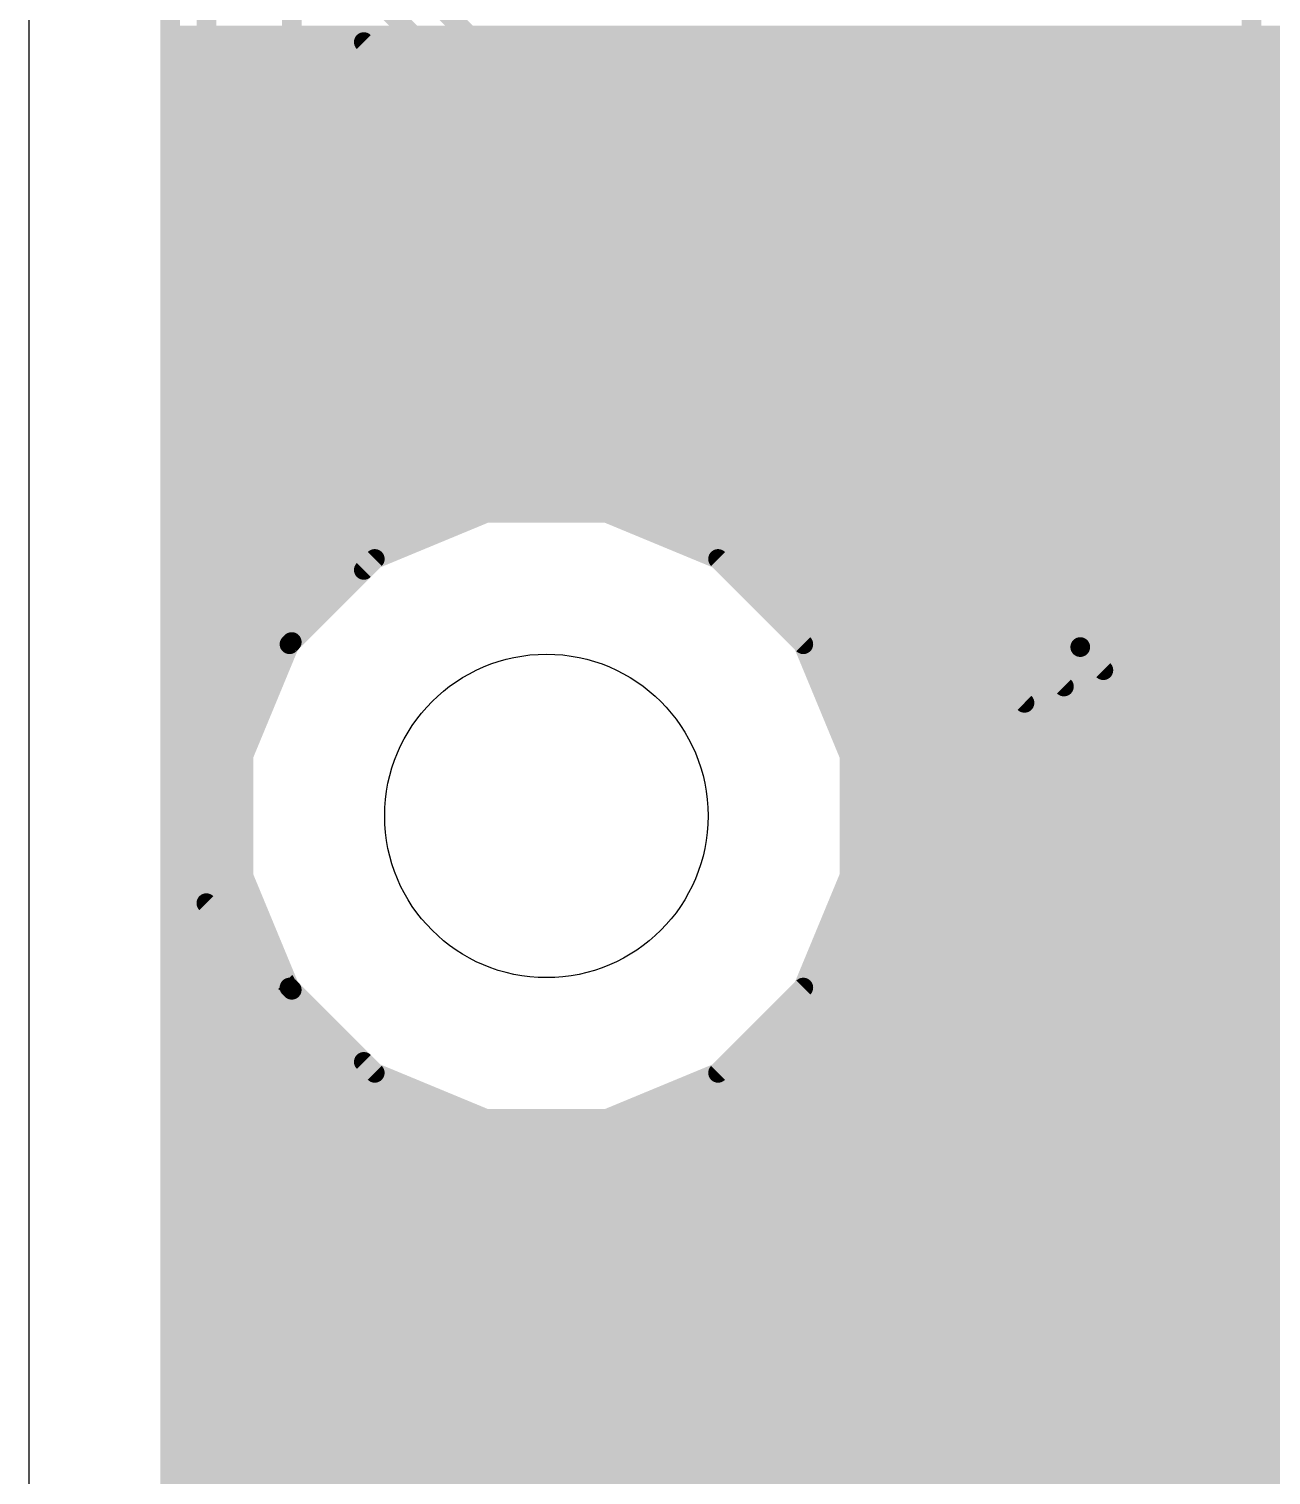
# Model space of a CAD drawing. Extents: x 0 to 29, y 0 to 29.2.
# Drawn here: x 0 to 9.6, y 9.91 to 21.08 of the extents above; entities that cross this region are included whole.
import ezdxf

# ---------------------------------------------------------------- set-up
doc = ezdxf.new("R2010")
doc.units = 0
for name, color, linetype in [('1', 12, 'CONTINUOUS'), ('16', 132, 'CONTINUOUS'), ('20', 31, 'CONTINUOUS')]:
    doc.layers.add(name, color=color, linetype=linetype)

msp = doc.modelspace()

# ---------------------------------------------------------------- linework, layer by layer
at = {"layer": '1', "const_width": 0.1524}
for points in [[(1.0922, 6.8192), (1.0922, 27.9078)], [(1.3716, 25.7556), (1.3716, 14.3256)], [(9.4488, 23.3172), (9.4488, 4.7505)], [(2.0314, 22.7914), (2.0314, 16.3438)], [(8.1263, 16.3048), (2.6748, 21.7563)], [(2.37, 21.63), (8, 16)], [(1.0922, 21.0312), (2.0314, 21.0312)], [(2.5886, 16.901), (2.5886, 20.9804)], [(2.5886, 20.9804), (7.6952, 15.8737)], [(3.3998, 21.0312), (9.4488, 21.0312)], [(1.0922, 20.8788), (2.0314, 20.8788)], [(2.5886, 20.8788), (2.6901, 20.8788)], [(3.5522, 20.8788), (9.4488, 20.8788)], [(1.0922, 20.7264), (2.0314, 20.7264)], [(2.5886, 20.7264), (2.8425, 20.7264)], [(3.7046, 20.7264), (9.4488, 20.7264)], [(1.0922, 20.574), (2.0314, 20.574)], [(2.5886, 20.574), (2.9949, 20.574)], [(3.857, 20.574), (9.4488, 20.574)], [(1.0922, 20.4216), (2.0314, 20.4216)], [(2.5886, 20.4216), (3.1473, 20.4216)], [(4.0094, 20.4216), (9.4488, 20.4216)], [(1.0922, 20.2692), (2.0314, 20.2692)], [(2.5886, 20.2692), (3.2997, 20.2692)], [(4.1618, 20.2692), (9.4488, 20.2692)], [(1.0922, 20.1168), (2.0314, 20.1168)], [(2.5886, 20.1168), (3.4521, 20.1168)], [(4.3142, 20.1168), (9.4488, 20.1168)], [(1.0922, 19.9644), (2.0314, 19.9644)], [(2.5886, 19.9644), (3.6045, 19.9644)], [(4.4666, 19.9644), (9.4488, 19.9644)], [(1.0922, 19.812), (2.0314, 19.812)], [(2.5886, 19.812), (3.7569, 19.812)], [(4.619, 19.812), (9.4488, 19.812)], [(1.0922, 19.6596), (2.0314, 19.6596)], [(2.5886, 19.6596), (3.9093, 19.6596)], [(4.7714, 19.6596), (9.4488, 19.6596)], [(1.0922, 19.5072), (2.0314, 19.5072)], [(2.5886, 19.5072), (4.0617, 19.5072)], [(4.9238, 19.5072), (9.4488, 19.5072)], [(1.0922, 19.3548), (2.0314, 19.3548)], [(2.5886, 19.3548), (4.2141, 19.3548)], [(5.0762, 19.3548), (9.4488, 19.3548)], [(1.0922, 19.2024), (2.0314, 19.2024)], [(2.5886, 19.2024), (4.3665, 19.2024)], [(5.2286, 19.2024), (9.4488, 19.2024)], [(1.0922, 19.05), (2.0314, 19.05)], [(2.5886, 19.05), (4.5189, 19.05)], [(5.381, 19.05), (9.4488, 19.05)], [(1.0922, 18.8976), (2.0314, 18.8976)], [(2.5886, 18.8976), (4.6713, 18.8976)], [(5.5334, 18.8976), (9.4488, 18.8976)], [(1.0922, 18.7452), (2.0314, 18.7452)], [(2.5886, 18.7452), (4.8237, 18.7452)], [(5.6858, 18.7452), (9.4488, 18.7452)], [(1.0922, 18.5928), (2.0314, 18.5928)], [(2.5886, 18.5928), (4.9761, 18.5928)], [(5.8382, 18.5928), (9.4488, 18.5928)], [(1.0922, 18.4404), (2.0314, 18.4404)], [(2.5886, 18.4404), (5.1285, 18.4404)], [(5.9906, 18.4404), (9.4488, 18.4404)], [(1.0922, 18.288), (2.0314, 18.288)], [(2.5886, 18.288), (5.2809, 18.288)], [(6.143, 18.288), (9.4488, 18.288)], [(1.0922, 18.1356), (2.0314, 18.1356)], [(2.5886, 18.1356), (5.4333, 18.1356)], [(6.2954, 18.1356), (9.4488, 18.1356)], [(1.0922, 17.9832), (2.0314, 17.9832)], [(2.5886, 17.9832), (5.5857, 17.9832)], [(6.4478, 17.9832), (9.4488, 17.9832)], [(1.0922, 17.8308), (2.0314, 17.8308)], [(2.5886, 17.8308), (5.7381, 17.8308)], [(6.6002, 17.8308), (9.4488, 17.8308)], [(1.0922, 17.6784), (2.0314, 17.6784)], [(2.5886, 17.6784), (5.8905, 17.6784)], [(6.7526, 17.6784), (9.4488, 17.6784)], [(1.0922, 17.526), (2.0314, 17.526)], [(2.5886, 17.526), (6.0429, 17.526)], [(6.905, 17.526), (9.4488, 17.526)], [(1.0922, 17.3736), (2.0314, 17.3736)], [(2.5886, 17.3736), (6.1953, 17.3736)], [(7.0574, 17.3736), (9.4488, 17.3736)], [(3.5341, 17.3422), (2.6733, 16.9856)], [(4.4659, 17.3422), (3.5341, 17.3422)], [(5.3267, 16.9856), (4.4659, 17.3422)], [(1.0922, 17.2212), (2.0314, 17.2212)], [(2.5886, 17.2212), (3.242, 17.2212)], [(4.758, 17.2212), (6.3477, 17.2212)], [(7.2098, 17.2212), (9.4488, 17.2212)], [(1.0922, 17.0688), (2.0314, 17.0688)], [(2.5886, 17.0688), (2.8741, 17.0688)], [(5.1259, 17.0688), (6.5001, 17.0688)], [(7.3622, 17.0688), (9.4488, 17.0688)], [(1.0922, 16.9164), (2.0314, 16.9164)], [(2.6733, 16.9856), (2.5886, 16.901)], [(2.5886, 16.9164), (2.604, 16.9164)], [(5.9856, 16.3267), (5.3267, 16.9856)], [(5.396, 16.9164), (6.6525, 16.9164)], [(7.5146, 16.9164), (9.4488, 16.9164)], [(1.0922, 16.764), (2.0314, 16.764)], [(5.5484, 16.764), (6.8049, 16.764)], [(7.667, 16.764), (9.4488, 16.764)], [(1.0922, 16.6116), (2.0314, 16.6116)], [(5.7008, 16.6116), (6.9573, 16.6116)], [(7.8194, 16.6116), (9.4488, 16.6116)], [(1.0922, 16.4592), (2.0314, 16.4592)], [(5.8532, 16.4592), (7.1097, 16.4592)], [(7.9718, 16.4592), (9.4488, 16.4592)], [(1.0922, 16.3068), (2.0061, 16.3068)], [(2.0144, 16.3267), (1.6578, 15.4659)], [(2.0314, 16.3438), (2.0144, 16.3267)], [(6.3422, 15.4659), (5.9856, 16.3267)], [(5.9939, 16.3068), (7.2621, 16.3068)], [(8.1242, 16.3068), (9.4488, 16.3068)], [(8.3048, 16.1263), (8.1263, 16.3048)], [(1.0922, 16.1544), (1.943, 16.1544)], [(6.057, 16.1544), (7.4145, 16.1544)], [(8.2766, 16.1544), (9.4488, 16.1544)], [(8.3048, 7.0337), (8.3048, 16.1263)], [(1.0922, 16.002), (1.8799, 16.002)], [(6.1201, 16.002), (7.5669, 16.002)], [(8, 16), (8, 7.16)], [(8.3048, 16.002), (9.4488, 16.002)], [(1.0922, 15.8496), (1.8167, 15.8496)], [(6.1833, 15.8496), (7.6952, 15.8496)], [(7.6952, 15.8737), (7.6952, 7.2863)], [(8.3048, 15.8496), (9.4488, 15.8496)], [(1.0922, 15.6972), (1.7536, 15.6972)], [(6.2464, 15.6972), (7.6952, 15.6972)], [(8.3048, 15.6972), (9.4488, 15.6972)], [(1.0922, 15.5448), (1.6905, 15.5448)], [(1.6578, 15.4659), (1.6578, 14.5341)], [(6.3095, 15.5448), (7.6952, 15.5448)], [(6.3422, 14.5341), (6.3422, 15.4659)], [(8.3048, 15.5448), (9.4488, 15.5448)], [(1.0922, 15.3924), (1.6578, 15.3924)], [(6.3422, 15.3924), (7.6952, 15.3924)], [(8.3048, 15.3924), (9.4488, 15.3924)], [(1.0922, 15.24), (1.6578, 15.24)], [(6.3422, 15.24), (7.6952, 15.24)], [(8.3048, 15.24), (9.4488, 15.24)], [(1.0922, 15.0876), (1.6578, 15.0876)], [(6.3422, 15.0876), (7.6952, 15.0876)], [(8.3048, 15.0876), (9.4488, 15.0876)], [(1.0922, 14.9352), (1.6578, 14.9352)], [(6.3422, 14.9352), (7.6952, 14.9352)], [(8.3048, 14.9352), (9.4488, 14.9352)], [(1.0922, 14.7828), (1.6578, 14.7828)], [(6.3422, 14.7828), (7.6952, 14.7828)], [(8.3048, 14.7828), (9.4488, 14.7828)], [(1.0922, 14.6304), (1.6578, 14.6304)], [(6.3422, 14.6304), (7.6952, 14.6304)], [(8.3048, 14.6304), (9.4488, 14.6304)], [(1.0922, 14.478), (1.681, 14.478)], [(1.6578, 14.5341), (2.0144, 13.6733)], [(5.9856, 13.6733), (6.3422, 14.5341)], [(6.319, 14.478), (7.6952, 14.478)], [(8.3048, 14.478), (9.4488, 14.478)], [(1.0922, 14.3256), (1.7442, 14.3256)], [(1.3716, 14.3256), (1.9812, 13.716)], [(6.2558, 14.3256), (7.6952, 14.3256)], [(8.3048, 14.3256), (9.4488, 14.3256)], [(1.0922, 14.1732), (1.8073, 14.1732)], [(6.1927, 14.1732), (7.6952, 14.1732)], [(8.3048, 14.1732), (9.4488, 14.1732)], [(1.0922, 14.0208), (1.8704, 14.0208)], [(6.1296, 14.0208), (7.6952, 14.0208)], [(8.3048, 14.0208), (9.4488, 14.0208)], [(1.0922, 13.8684), (1.9335, 13.8684)], [(6.0665, 13.8684), (7.6952, 13.8684)], [(8.3048, 13.8684), (9.4488, 13.8684)], [(1.0922, 13.716), (1.9967, 13.716)], [(1.9812, 13.716), (1.9812, 6.2484)], [(2.0144, 13.6733), (2.0314, 13.6562)], [(5.3267, 13.0144), (5.9856, 13.6733)], [(6.0033, 13.716), (7.6952, 13.716)], [(8.3048, 13.716), (9.4488, 13.716)], [(1.0922, 13.5636), (2.0314, 13.5636)], [(2.0314, 13.6562), (2.0314, 6.1962)], [(5.876, 13.5636), (7.6952, 13.5636)], [(8.3048, 13.5636), (9.4488, 13.5636)], [(1.0922, 13.4112), (2.0314, 13.4112)], [(5.7236, 13.4112), (7.6952, 13.4112)], [(8.3048, 13.4112), (9.4488, 13.4112)], [(1.0922, 13.2588), (2.0314, 13.2588)], [(5.5712, 13.2588), (7.6952, 13.2588)], [(8.3048, 13.2588), (9.4488, 13.2588)], [(1.0922, 13.1064), (2.0314, 13.1064)], [(2.5886, 6.9002), (2.5886, 13.099)], [(2.5886, 13.099), (2.6733, 13.0144)], [(2.6733, 13.0144), (3.5341, 12.6578)], [(4.4659, 12.6578), (5.3267, 13.0144)], [(5.4188, 13.1064), (7.6952, 13.1064)], [(8.3048, 13.1064), (9.4488, 13.1064)], [(1.0922, 12.954), (2.0314, 12.954)], [(2.5886, 12.954), (2.819, 12.954)], [(5.181, 12.954), (7.6952, 12.954)], [(8.3048, 12.954), (9.4488, 12.954)], [(1.0922, 12.8016), (2.0314, 12.8016)], [(2.5886, 12.8016), (3.1869, 12.8016)], [(4.8131, 12.8016), (7.6952, 12.8016)], [(8.3048, 12.8016), (9.4488, 12.8016)], [(1.0922, 12.6492), (2.0314, 12.6492)], [(2.5886, 12.6492), (7.6952, 12.6492)], [(3.5341, 12.6578), (4.4659, 12.6578)], [(8.3048, 12.6492), (9.4488, 12.6492)], [(1.0922, 12.4968), (2.0314, 12.4968)], [(2.5886, 12.4968), (7.6952, 12.4968)], [(8.3048, 12.4968), (9.4488, 12.4968)], [(1.0922, 12.3444), (2.0314, 12.3444)], [(2.5886, 12.3444), (7.6952, 12.3444)], [(8.3048, 12.3444), (9.4488, 12.3444)], [(1.0922, 12.192), (2.0314, 12.192)], [(2.5886, 12.192), (7.6952, 12.192)], [(8.3048, 12.192), (9.4488, 12.192)], [(1.0922, 12.0396), (2.0314, 12.0396)], [(2.5886, 12.0396), (7.6952, 12.0396)], [(8.3048, 12.0396), (9.4488, 12.0396)], [(1.0922, 11.8872), (2.0314, 11.8872)], [(2.5886, 11.8872), (7.6952, 11.8872)], [(8.3048, 11.8872), (9.4488, 11.8872)], [(1.0922, 11.7348), (2.0314, 11.7348)], [(2.5886, 11.7348), (7.6952, 11.7348)], [(8.3048, 11.7348), (9.4488, 11.7348)], [(1.0922, 11.5824), (2.0314, 11.5824)], [(2.5886, 11.5824), (7.6952, 11.5824)], [(8.3048, 11.5824), (9.4488, 11.5824)], [(1.0922, 11.43), (2.0314, 11.43)], [(2.5886, 11.43), (7.6952, 11.43)], [(8.3048, 11.43), (9.4488, 11.43)], [(1.0922, 11.2776), (2.0314, 11.2776)], [(2.5886, 11.2776), (7.6952, 11.2776)], [(8.3048, 11.2776), (9.4488, 11.2776)], [(1.0922, 11.1252), (2.0314, 11.1252)], [(2.5886, 11.1252), (7.6952, 11.1252)], [(8.3048, 11.1252), (9.4488, 11.1252)], [(1.0922, 10.9728), (2.0314, 10.9728)], [(2.5886, 10.9728), (7.6952, 10.9728)], [(8.3048, 10.9728), (9.4488, 10.9728)], [(1.0922, 10.8204), (2.0314, 10.8204)], [(2.5886, 10.8204), (7.6952, 10.8204)], [(8.3048, 10.8204), (9.4488, 10.8204)], [(1.0922, 10.668), (2.0314, 10.668)], [(2.5886, 10.668), (7.6952, 10.668)], [(8.3048, 10.668), (9.4488, 10.668)], [(1.0922, 10.5156), (2.0314, 10.5156)], [(2.5886, 10.5156), (7.6952, 10.5156)], [(8.3048, 10.5156), (9.4488, 10.5156)], [(1.0922, 10.3632), (2.0314, 10.3632)], [(2.5886, 10.3632), (7.6952, 10.3632)], [(8.3048, 10.3632), (9.4488, 10.3632)], [(1.0922, 10.2108), (2.0314, 10.2108)], [(2.5886, 10.2108), (7.6952, 10.2108)], [(8.3048, 10.2108), (9.4488, 10.2108)], [(1.0922, 10.0584), (2.0314, 10.0584)], [(2.5886, 10.0584), (7.6952, 10.0584)], [(8.3048, 10.0584), (9.4488, 10.0584)], [(1.0922, 9.906), (2.0314, 9.906)], [(2.5886, 9.906), (7.6952, 9.906)], [(8.3048, 9.906), (9.4488, 9.906)]]:
    msp.add_lwpolyline(points, dxfattribs=at)
at = {"layer": '1', "const_width": 0.0762}
for points in [[(1.0922, 21.0693, 1), (1.0922, 20.9931)], [(2.0314, 20.9931, 1), (2.0314, 21.0693)], [(2.6267, 20.9804, 1), (2.5505, 20.9804)], [(2.6155, 21.0073, 1), (2.5617, 20.9534)], [(3.3998, 21.0693, 1), (3.3998, 20.9931)], [(9.4488, 20.9931, 1), (9.4488, 21.0693)], [(1.0922, 20.9169, 1), (1.0922, 20.8407)], [(2.0314, 20.8407, 1), (2.0314, 20.9169)], [(2.5886, 20.9169, 1), (2.5886, 20.8407)], [(2.6901, 20.8407, 1), (2.6901, 20.9169)], [(3.5522, 20.9169, 1), (3.5522, 20.8407)], [(9.4488, 20.8407, 1), (9.4488, 20.9169)], [(1.0922, 20.7645, 1), (1.0922, 20.6883)], [(2.0314, 20.6883, 1), (2.0314, 20.7645)], [(2.5886, 20.7645, 1), (2.5886, 20.6883)], [(2.8425, 20.6883, 1), (2.8425, 20.7645)], [(3.7046, 20.7645, 1), (3.7046, 20.6883)], [(9.4488, 20.6883, 1), (9.4488, 20.7645)], [(1.0922, 20.6121, 1), (1.0922, 20.5359)], [(2.0314, 20.5359, 1), (2.0314, 20.6121)], [(2.5886, 20.6121, 1), (2.5886, 20.5359)], [(2.9949, 20.5359, 1), (2.9949, 20.6121)], [(3.857, 20.6121, 1), (3.857, 20.5359)], [(9.4488, 20.5359, 1), (9.4488, 20.6121)], [(1.0922, 20.4597, 1), (1.0922, 20.3835)], [(2.0314, 20.3835, 1), (2.0314, 20.4597)], [(2.5886, 20.4597, 1), (2.5886, 20.3835)], [(3.1473, 20.3835, 1), (3.1473, 20.4597)], [(4.0094, 20.4597, 1), (4.0094, 20.3835)], [(9.4488, 20.3835, 1), (9.4488, 20.4597)], [(1.0922, 20.3073, 1), (1.0922, 20.2311)], [(2.0314, 20.2311, 1), (2.0314, 20.3073)], [(2.5886, 20.3073, 1), (2.5886, 20.2311)], [(3.2997, 20.2311, 1), (3.2997, 20.3073)], [(4.1618, 20.3073, 1), (4.1618, 20.2311)], [(9.4488, 20.2311, 1), (9.4488, 20.3073)], [(1.0922, 20.1549, 1), (1.0922, 20.0787)], [(2.0314, 20.0787, 1), (2.0314, 20.1549)], [(2.5886, 20.1549, 1), (2.5886, 20.0787)], [(3.4521, 20.0787, 1), (3.4521, 20.1549)], [(4.3142, 20.1549, 1), (4.3142, 20.0787)], [(9.4488, 20.0787, 1), (9.4488, 20.1549)], [(1.0922, 20.0025, 1), (1.0922, 19.9263)], [(2.0314, 19.9263, 1), (2.0314, 20.0025)], [(2.5886, 20.0025, 1), (2.5886, 19.9263)], [(3.6045, 19.9263, 1), (3.6045, 20.0025)], [(4.4666, 20.0025, 1), (4.4666, 19.9263)], [(9.4488, 19.9263, 1), (9.4488, 20.0025)], [(1.0922, 19.8501, 1), (1.0922, 19.7739)], [(2.0314, 19.7739, 1), (2.0314, 19.8501)], [(2.5886, 19.8501, 1), (2.5886, 19.7739)], [(3.7569, 19.7739, 1), (3.7569, 19.8501)], [(4.619, 19.8501, 1), (4.619, 19.7739)], [(9.4488, 19.7739, 1), (9.4488, 19.8501)], [(1.0922, 19.6977, 1), (1.0922, 19.6215)], [(2.0314, 19.6215, 1), (2.0314, 19.6977)], [(2.5886, 19.6977, 1), (2.5886, 19.6215)], [(3.9093, 19.6215, 1), (3.9093, 19.6977)], [(4.7714, 19.6977, 1), (4.7714, 19.6215)], [(9.4488, 19.6215, 1), (9.4488, 19.6977)], [(1.0922, 19.5453, 1), (1.0922, 19.4691)], [(2.0314, 19.4691, 1), (2.0314, 19.5453)], [(2.5886, 19.5453, 1), (2.5886, 19.4691)], [(4.0617, 19.4691, 1), (4.0617, 19.5453)], [(4.9238, 19.5453, 1), (4.9238, 19.4691)], [(9.4488, 19.4691, 1), (9.4488, 19.5453)], [(1.0922, 19.3929, 1), (1.0922, 19.3167)], [(2.0314, 19.3167, 1), (2.0314, 19.3929)], [(2.5886, 19.3929, 1), (2.5886, 19.3167)], [(4.2141, 19.3167, 1), (4.2141, 19.3929)], [(5.0762, 19.3929, 1), (5.0762, 19.3167)], [(9.4488, 19.3167, 1), (9.4488, 19.3929)], [(1.0922, 19.2405, 1), (1.0922, 19.1643)], [(2.0314, 19.1643, 1), (2.0314, 19.2405)], [(2.5886, 19.2405, 1), (2.5886, 19.1643)], [(4.3665, 19.1643, 1), (4.3665, 19.2405)], [(5.2286, 19.2405, 1), (5.2286, 19.1643)], [(9.4488, 19.1643, 1), (9.4488, 19.2405)], [(1.0922, 19.0881, 1), (1.0922, 19.0119)], [(2.0314, 19.0119, 1), (2.0314, 19.0881)], [(2.5886, 19.0881, 1), (2.5886, 19.0119)], [(4.5189, 19.0119, 1), (4.5189, 19.0881)], [(5.381, 19.0881, 1), (5.381, 19.0119)], [(9.4488, 19.0119, 1), (9.4488, 19.0881)], [(1.0922, 18.9357, 1), (1.0922, 18.8595)], [(2.0314, 18.8595, 1), (2.0314, 18.9357)], [(2.5886, 18.9357, 1), (2.5886, 18.8595)], [(4.6713, 18.8595, 1), (4.6713, 18.9357)], [(5.5334, 18.9357, 1), (5.5334, 18.8595)], [(9.4488, 18.8595, 1), (9.4488, 18.9357)], [(1.0922, 18.7833, 1), (1.0922, 18.7071)], [(2.0314, 18.7071, 1), (2.0314, 18.7833)], [(2.5886, 18.7833, 1), (2.5886, 18.7071)], [(4.8237, 18.7071, 1), (4.8237, 18.7833)], [(5.6858, 18.7833, 1), (5.6858, 18.7071)], [(9.4488, 18.7071, 1), (9.4488, 18.7833)], [(1.0922, 18.6309, 1), (1.0922, 18.5547)], [(2.0314, 18.5547, 1), (2.0314, 18.6309)], [(2.5886, 18.6309, 1), (2.5886, 18.5547)], [(4.9761, 18.5547, 1), (4.9761, 18.6309)], [(5.8382, 18.6309, 1), (5.8382, 18.5547)], [(9.4488, 18.5547, 1), (9.4488, 18.6309)], [(1.0922, 18.4785, 1), (1.0922, 18.4023)], [(2.0314, 18.4023, 1), (2.0314, 18.4785)], [(2.5886, 18.4785, 1), (2.5886, 18.4023)], [(5.1285, 18.4023, 1), (5.1285, 18.4785)], [(5.9906, 18.4785, 1), (5.9906, 18.4023)], [(9.4488, 18.4023, 1), (9.4488, 18.4785)], [(1.0922, 18.3261, 1), (1.0922, 18.2499)], [(2.0314, 18.2499, 1), (2.0314, 18.3261)], [(2.5886, 18.3261, 1), (2.5886, 18.2499)], [(5.2809, 18.2499, 1), (5.2809, 18.3261)], [(6.143, 18.3261, 1), (6.143, 18.2499)], [(9.4488, 18.2499, 1), (9.4488, 18.3261)], [(1.0922, 18.1737, 1), (1.0922, 18.0975)], [(2.0314, 18.0975, 1), (2.0314, 18.1737)], [(2.5886, 18.1737, 1), (2.5886, 18.0975)], [(5.4333, 18.0975, 1), (5.4333, 18.1737)], [(6.2954, 18.1737, 1), (6.2954, 18.0975)], [(9.4488, 18.0975, 1), (9.4488, 18.1737)], [(1.0922, 18.0213, 1), (1.0922, 17.9451)], [(2.0314, 17.9451, 1), (2.0314, 18.0213)], [(2.5886, 18.0213, 1), (2.5886, 17.9451)], [(5.5857, 17.9451, 1), (5.5857, 18.0213)], [(6.4478, 18.0213, 1), (6.4478, 17.9451)], [(9.4488, 17.9451, 1), (9.4488, 18.0213)], [(1.0922, 17.8689, 1), (1.0922, 17.7927)], [(2.0314, 17.7927, 1), (2.0314, 17.8689)], [(2.5886, 17.8689, 1), (2.5886, 17.7927)], [(5.7381, 17.7927, 1), (5.7381, 17.8689)], [(6.6002, 17.8689, 1), (6.6002, 17.7927)], [(9.4488, 17.7927, 1), (9.4488, 17.8689)], [(1.0922, 17.7165, 1), (1.0922, 17.6403)], [(2.0314, 17.6403, 1), (2.0314, 17.7165)], [(2.5886, 17.7165, 1), (2.5886, 17.6403)], [(5.8905, 17.6403, 1), (5.8905, 17.7165)], [(6.7526, 17.7165, 1), (6.7526, 17.6403)], [(9.4488, 17.6403, 1), (9.4488, 17.7165)], [(1.0922, 17.5641, 1), (1.0922, 17.4879)], [(2.0314, 17.4879, 1), (2.0314, 17.5641)], [(2.5886, 17.5641, 1), (2.5886, 17.4879)], [(6.0429, 17.4879, 1), (6.0429, 17.5641)], [(6.905, 17.5641, 1), (6.905, 17.4879)], [(9.4488, 17.4879, 1), (9.4488, 17.5641)], [(1.0922, 17.4117, 1), (1.0922, 17.3355)], [(2.0314, 17.3355, 1), (2.0314, 17.4117)], [(2.5886, 17.4117, 1), (2.5886, 17.3355)], [(6.1953, 17.3355, 1), (6.1953, 17.4117)], [(7.0574, 17.4117, 1), (7.0574, 17.3355)], [(9.4488, 17.3355, 1), (9.4488, 17.4117)], [(3.5341, 17.3803, 1), (3.5341, 17.3041)], [(3.5487, 17.307, 1), (3.5195, 17.3774)], [(4.4805, 17.3774, 1), (4.4513, 17.307)], [(4.4659, 17.3041, 1), (4.4659, 17.3803)], [(1.0922, 17.2593, 1), (1.0922, 17.1831)], [(2.0314, 17.1831, 1), (2.0314, 17.2593)], [(2.5886, 17.2593, 1), (2.5886, 17.1831)], [(3.242, 17.1831, 1), (3.242, 17.2593)], [(4.758, 17.2593, 1), (4.758, 17.1831)], [(6.3477, 17.1831, 1), (6.3477, 17.2593)], [(7.2098, 17.2593, 1), (7.2098, 17.1831)], [(9.4488, 17.1831, 1), (9.4488, 17.2593)], [(1.0922, 17.1069, 1), (1.0922, 17.0307)], [(2.0314, 17.0307, 1), (2.0314, 17.1069)], [(2.5886, 17.1069, 1), (2.5886, 17.0307)], [(2.8741, 17.0307, 1), (2.8741, 17.1069)], [(5.1259, 17.1069, 1), (5.1259, 17.0307)], [(6.5001, 17.0307, 1), (6.5001, 17.1069)], [(7.3622, 17.1069, 1), (7.3622, 17.0307)], [(9.4488, 17.0307, 1), (9.4488, 17.1069)], [(1.0922, 16.9545, 1), (1.0922, 16.8783)], [(2.0314, 16.8783, 1), (2.0314, 16.9545)], [(2.5886, 16.9545, 1), (2.5886, 16.8783)], [(2.604, 16.8783, 1), (2.604, 16.9545)], [(2.6587, 17.0208, 1), (2.6878, 16.9504)], [(2.7002, 16.9587, 1), (2.6463, 17.0126)], [(5.3537, 17.0126, 1), (5.2998, 16.9587)], [(5.3122, 16.9504, 1), (5.3413, 17.0208)], [(5.396, 16.9545, 1), (5.396, 16.8783)], [(6.6525, 16.8783, 1), (6.6525, 16.9545)], [(7.5146, 16.9545, 1), (7.5146, 16.8783)], [(9.4488, 16.8783, 1), (9.4488, 16.9545)], [(2.5617, 16.9279, 1), (2.6155, 16.874)], [(2.5505, 16.901, 1), (2.6267, 16.901)], [(1.0922, 16.8021, 1), (1.0922, 16.7259)], [(2.0314, 16.7259, 1), (2.0314, 16.8021)], [(5.5484, 16.8021, 1), (5.5484, 16.7259)], [(6.8049, 16.7259, 1), (6.8049, 16.8021)], [(7.667, 16.8021, 1), (7.667, 16.7259)], [(9.4488, 16.7259, 1), (9.4488, 16.8021)], [(1.0922, 16.6497, 1), (1.0922, 16.5735)], [(2.0314, 16.5735, 1), (2.0314, 16.6497)], [(5.7008, 16.6497, 1), (5.7008, 16.5735)], [(6.9573, 16.5735, 1), (6.9573, 16.6497)], [(7.8194, 16.6497, 1), (7.8194, 16.5735)], [(9.4488, 16.5735, 1), (9.4488, 16.6497)], [(1.0922, 16.4973, 1), (1.0922, 16.4211)], [(2.0314, 16.4211, 1), (2.0314, 16.4973)], [(5.8532, 16.4973, 1), (5.8532, 16.4211)], [(7.1097, 16.4211, 1), (7.1097, 16.4973)], [(7.9718, 16.4973, 1), (7.9718, 16.4211)], [(9.4488, 16.4211, 1), (9.4488, 16.4973)], [(1.0922, 16.3449, 1), (1.0922, 16.2687)], [(1.9874, 16.3537, 1), (2.0413, 16.2998)], [(2.0496, 16.3122, 1), (1.9792, 16.3413)], [(1.9933, 16.3438, 1), (2.0695, 16.3438)], [(2.0583, 16.3168, 1), (2.0045, 16.3707)], [(2.0061, 16.2687, 1), (2.0061, 16.3449)], [(6.0208, 16.3413, 1), (5.9504, 16.3122)], [(5.9939, 16.3449, 1), (5.9939, 16.2687)], [(5.9587, 16.2998, 1), (6.0126, 16.3537)], [(7.2621, 16.2687, 1), (7.2621, 16.3449)], [(8.1242, 16.3449, 1), (8.1242, 16.2687)], [(8.1532, 16.3317, 1), (8.0993, 16.2779)], [(8.0993, 16.2779, 1), (8.1532, 16.3317)], [(9.4488, 16.2687, 1), (9.4488, 16.3449)], [(1.0922, 16.1925, 1), (1.0922, 16.1163)], [(1.943, 16.1163, 1), (1.943, 16.1925)], [(6.057, 16.1925, 1), (6.057, 16.1163)], [(7.4145, 16.1163, 1), (7.4145, 16.1925)], [(8.2766, 16.1925, 1), (8.2766, 16.1163)], [(9.4488, 16.1163, 1), (9.4488, 16.1925)], [(8.3429, 16.1263, 1), (8.2667, 16.1263)], [(8.2779, 16.0993, 1), (8.3317, 16.1532)], [(1.0922, 16.0401, 1), (1.0922, 15.9639)], [(1.8799, 15.9639, 1), (1.8799, 16.0401)], [(6.1201, 16.0401, 1), (6.1201, 15.9639)], [(7.5669, 15.9639, 1), (7.5669, 16.0401)], [(8.0381, 16, 1), (7.9619, 16)], [(7.9731, 15.9731, 1), (8.0269, 16.0269)], [(8.3048, 16.0401, 1), (8.3048, 15.9639)], [(9.4488, 15.9639, 1), (9.4488, 16.0401)], [(1.0922, 15.8877, 1), (1.0922, 15.8115)], [(1.8167, 15.8115, 1), (1.8167, 15.8877)], [(6.1833, 15.8877, 1), (6.1833, 15.8115)], [(7.7333, 15.8737, 1), (7.6571, 15.8737)], [(7.6683, 15.8468, 1), (7.7221, 15.9007)], [(7.6952, 15.8115, 1), (7.6952, 15.8877)], [(8.3048, 15.8877, 1), (8.3048, 15.8115)], [(9.4488, 15.8115, 1), (9.4488, 15.8877)], [(1.0922, 15.7353, 1), (1.0922, 15.6591)], [(1.7536, 15.6591, 1), (1.7536, 15.7353)], [(6.2464, 15.7353, 1), (6.2464, 15.6591)], [(7.6952, 15.6591, 1), (7.6952, 15.7353)], [(8.3048, 15.7353, 1), (8.3048, 15.6591)], [(9.4488, 15.6591, 1), (9.4488, 15.7353)], [(1.0922, 15.5829, 1), (1.0922, 15.5067)], [(1.6959, 15.4659, 1), (1.6197, 15.4659)], [(1.6905, 15.5067, 1), (1.6905, 15.5829)], [(6.3095, 15.5829, 1), (6.3095, 15.5067)], [(6.3803, 15.4659, 1), (6.3041, 15.4659)], [(7.6952, 15.5067, 1), (7.6952, 15.5829)], [(8.3048, 15.5829, 1), (8.3048, 15.5067)], [(9.4488, 15.5067, 1), (9.4488, 15.5829)], [(1.0922, 15.4305, 1), (1.0922, 15.3543)], [(1.6226, 15.4805, 1), (1.693, 15.4513)], [(1.6578, 15.3543, 1), (1.6578, 15.4305)], [(6.3422, 15.4305, 1), (6.3422, 15.3543)], [(6.307, 15.4513, 1), (6.3774, 15.4805)], [(7.6952, 15.3543, 1), (7.6952, 15.4305)], [(8.3048, 15.4305, 1), (8.3048, 15.3543)], [(9.4488, 15.3543, 1), (9.4488, 15.4305)], [(1.0922, 15.2781, 1), (1.0922, 15.2019)], [(1.6578, 15.2019, 1), (1.6578, 15.2781)], [(6.3422, 15.2781, 1), (6.3422, 15.2019)], [(7.6952, 15.2019, 1), (7.6952, 15.2781)], [(8.3048, 15.2781, 1), (8.3048, 15.2019)], [(9.4488, 15.2019, 1), (9.4488, 15.2781)], [(1.0922, 15.1257, 1), (1.0922, 15.0495)], [(1.6578, 15.0495, 1), (1.6578, 15.1257)], [(6.3422, 15.1257, 1), (6.3422, 15.0495)], [(7.6952, 15.0495, 1), (7.6952, 15.1257)], [(8.3048, 15.1257, 1), (8.3048, 15.0495)], [(9.4488, 15.0495, 1), (9.4488, 15.1257)], [(1.0922, 14.9733, 1), (1.0922, 14.8971)], [(1.6578, 14.8971, 1), (1.6578, 14.9733)], [(6.3422, 14.9733, 1), (6.3422, 14.8971)], [(7.6952, 14.8971, 1), (7.6952, 14.9733)], [(8.3048, 14.9733, 1), (8.3048, 14.8971)], [(9.4488, 14.8971, 1), (9.4488, 14.9733)], [(1.0922, 14.8209, 1), (1.0922, 14.7447)], [(1.6578, 14.7447, 1), (1.6578, 14.8209)], [(6.3422, 14.8209, 1), (6.3422, 14.7447)], [(7.6952, 14.7447, 1), (7.6952, 14.8209)], [(8.3048, 14.8209, 1), (8.3048, 14.7447)], [(9.4488, 14.7447, 1), (9.4488, 14.8209)], [(1.0922, 14.6685, 1), (1.0922, 14.5923)], [(1.6578, 14.5923, 1), (1.6578, 14.6685)], [(6.3422, 14.6685, 1), (6.3422, 14.5923)], [(7.6952, 14.5923, 1), (7.6952, 14.6685)], [(8.3048, 14.6685, 1), (8.3048, 14.5923)], [(9.4488, 14.5923, 1), (9.4488, 14.6685)], [(1.0922, 14.5161, 1), (1.0922, 14.4399)], [(1.693, 14.5487, 1), (1.6226, 14.5195)], [(1.6197, 14.5341, 1), (1.6959, 14.5341)], [(1.681, 14.4399, 1), (1.681, 14.5161)], [(6.319, 14.5161, 1), (6.319, 14.4399)], [(6.3041, 14.5341, 1), (6.3803, 14.5341)], [(6.3774, 14.5195, 1), (6.307, 14.5487)], [(7.6952, 14.4399, 1), (7.6952, 14.5161)], [(8.3048, 14.5161, 1), (8.3048, 14.4399)], [(9.4488, 14.4399, 1), (9.4488, 14.5161)], [(1.0922, 14.3637, 1), (1.0922, 14.2875)], [(1.3335, 14.3256, 1), (1.4097, 14.3256)], [(1.3985, 14.3525, 1), (1.3447, 14.2987)], [(1.7442, 14.2875, 1), (1.7442, 14.3637)], [(6.2558, 14.3637, 1), (6.2558, 14.2875)], [(7.6952, 14.2875, 1), (7.6952, 14.3637)], [(8.3048, 14.3637, 1), (8.3048, 14.2875)], [(9.4488, 14.2875, 1), (9.4488, 14.3637)], [(1.0922, 14.2113, 1), (1.0922, 14.1351)], [(1.8073, 14.1351, 1), (1.8073, 14.2113)], [(6.1927, 14.2113, 1), (6.1927, 14.1351)], [(7.6952, 14.1351, 1), (7.6952, 14.2113)], [(8.3048, 14.2113, 1), (8.3048, 14.1351)], [(9.4488, 14.1351, 1), (9.4488, 14.2113)], [(1.0922, 14.0589, 1), (1.0922, 13.9827)], [(1.8704, 13.9827, 1), (1.8704, 14.0589)], [(6.1296, 14.0589, 1), (6.1296, 13.9827)], [(7.6952, 13.9827, 1), (7.6952, 14.0589)], [(8.3048, 14.0589, 1), (8.3048, 13.9827)], [(9.4488, 13.9827, 1), (9.4488, 14.0589)], [(1.0922, 13.9065, 1), (1.0922, 13.8303)], [(1.9335, 13.8303, 1), (1.9335, 13.9065)], [(6.0665, 13.9065, 1), (6.0665, 13.8303)], [(7.6952, 13.8303, 1), (7.6952, 13.9065)], [(8.3048, 13.9065, 1), (8.3048, 13.8303)], [(9.4488, 13.8303, 1), (9.4488, 13.9065)], [(1.0922, 13.7541, 1), (1.0922, 13.6779)], [(2.0193, 13.716, 1), (1.9431, 13.716)], [(1.9543, 13.6891, 1), (2.0081, 13.7429)], [(2.0413, 13.7002, 1), (1.9874, 13.6463)], [(1.9967, 13.6779, 1), (1.9967, 13.7541)], [(6.0126, 13.6463, 1), (5.9587, 13.7002)], [(6.0033, 13.7541, 1), (6.0033, 13.6779)], [(7.6952, 13.6779, 1), (7.6952, 13.7541)], [(8.3048, 13.7541, 1), (8.3048, 13.6779)], [(9.4488, 13.6779, 1), (9.4488, 13.7541)], [(1.0922, 13.6017, 1), (1.0922, 13.5255)], [(1.9792, 13.6587, 1), (2.0496, 13.6878)], [(2.0695, 13.6562, 1), (1.9933, 13.6562)], [(2.0045, 13.6293, 1), (2.0583, 13.6832)], [(2.0314, 13.5255, 1), (2.0314, 13.6017)], [(5.876, 13.6017, 1), (5.876, 13.5255)], [(5.9504, 13.6878, 1), (6.0208, 13.6587)], [(7.6952, 13.5255, 1), (7.6952, 13.6017)], [(8.3048, 13.6017, 1), (8.3048, 13.5255)], [(9.4488, 13.5255, 1), (9.4488, 13.6017)], [(1.0922, 13.4493, 1), (1.0922, 13.3731)], [(2.0314, 13.3731, 1), (2.0314, 13.4493)], [(5.7236, 13.4493, 1), (5.7236, 13.3731)], [(7.6952, 13.3731, 1), (7.6952, 13.4493)], [(8.3048, 13.4493, 1), (8.3048, 13.3731)], [(9.4488, 13.3731, 1), (9.4488, 13.4493)], [(1.0922, 13.2969, 1), (1.0922, 13.2207)], [(2.0314, 13.2207, 1), (2.0314, 13.2969)], [(5.5712, 13.2969, 1), (5.5712, 13.2207)], [(7.6952, 13.2207, 1), (7.6952, 13.2969)], [(8.3048, 13.2969, 1), (8.3048, 13.2207)], [(9.4488, 13.2207, 1), (9.4488, 13.2969)], [(1.0922, 13.1445, 1), (1.0922, 13.0683)], [(2.0314, 13.0683, 1), (2.0314, 13.1445)], [(2.6267, 13.099, 1), (2.5505, 13.099)], [(2.6155, 13.126, 1), (2.5617, 13.0721)], [(2.6878, 13.0496, 1), (2.6587, 12.9792)], [(2.6463, 12.9874, 1), (2.7002, 13.0413)], [(5.2998, 13.0413, 1), (5.3537, 12.9874)], [(5.3413, 12.9792, 1), (5.3122, 13.0496)], [(5.4188, 13.1445, 1), (5.4188, 13.0683)], [(7.6952, 13.0683, 1), (7.6952, 13.1445)], [(8.3048, 13.1445, 1), (8.3048, 13.0683)], [(9.4488, 13.0683, 1), (9.4488, 13.1445)], [(1.0922, 12.9921, 1), (1.0922, 12.9159)], [(2.0314, 12.9159, 1), (2.0314, 12.9921)], [(2.5886, 12.9921, 1), (2.5886, 12.9159)], [(2.819, 12.9159, 1), (2.819, 12.9921)], [(5.181, 12.9921, 1), (5.181, 12.9159)], [(7.6952, 12.9159, 1), (7.6952, 12.9921)], [(8.3048, 12.9921, 1), (8.3048, 12.9159)], [(9.4488, 12.9159, 1), (9.4488, 12.9921)], [(1.0922, 12.8397, 1), (1.0922, 12.7635)], [(2.0314, 12.7635, 1), (2.0314, 12.8397)], [(2.5886, 12.8397, 1), (2.5886, 12.7635)], [(3.1869, 12.7635, 1), (3.1869, 12.8397)], [(4.8131, 12.8397, 1), (4.8131, 12.7635)], [(7.6952, 12.7635, 1), (7.6952, 12.8397)], [(8.3048, 12.8397, 1), (8.3048, 12.7635)], [(9.4488, 12.7635, 1), (9.4488, 12.8397)], [(1.0922, 12.6873, 1), (1.0922, 12.6111)], [(2.0314, 12.6111, 1), (2.0314, 12.6873)], [(2.5886, 12.6873, 1), (2.5886, 12.6111)], [(3.5341, 12.6959, 1), (3.5341, 12.6197)], [(3.5195, 12.6226, 1), (3.5487, 12.693)], [(4.4513, 12.693, 1), (4.4805, 12.6226)], [(4.4659, 12.6197, 1), (4.4659, 12.6959)], [(7.6952, 12.6111, 1), (7.6952, 12.6873)], [(8.3048, 12.6873, 1), (8.3048, 12.6111)], [(9.4488, 12.6111, 1), (9.4488, 12.6873)], [(1.0922, 12.5349, 1), (1.0922, 12.4587)], [(2.0314, 12.4587, 1), (2.0314, 12.5349)], [(2.5886, 12.5349, 1), (2.5886, 12.4587)], [(7.6952, 12.4587, 1), (7.6952, 12.5349)], [(8.3048, 12.5349, 1), (8.3048, 12.4587)], [(9.4488, 12.4587, 1), (9.4488, 12.5349)], [(1.0922, 12.3825, 1), (1.0922, 12.3063)], [(2.0314, 12.3063, 1), (2.0314, 12.3825)], [(2.5886, 12.3825, 1), (2.5886, 12.3063)], [(7.6952, 12.3063, 1), (7.6952, 12.3825)], [(8.3048, 12.3825, 1), (8.3048, 12.3063)], [(9.4488, 12.3063, 1), (9.4488, 12.3825)], [(1.0922, 12.2301, 1), (1.0922, 12.1539)], [(2.0314, 12.1539, 1), (2.0314, 12.2301)], [(2.5886, 12.2301, 1), (2.5886, 12.1539)], [(7.6952, 12.1539, 1), (7.6952, 12.2301)], [(8.3048, 12.2301, 1), (8.3048, 12.1539)], [(9.4488, 12.1539, 1), (9.4488, 12.2301)], [(1.0922, 12.0777, 1), (1.0922, 12.0015)], [(2.0314, 12.0015, 1), (2.0314, 12.0777)], [(2.5886, 12.0777, 1), (2.5886, 12.0015)], [(7.6952, 12.0015, 1), (7.6952, 12.0777)], [(8.3048, 12.0777, 1), (8.3048, 12.0015)], [(9.4488, 12.0015, 1), (9.4488, 12.0777)], [(1.0922, 11.9253, 1), (1.0922, 11.8491)], [(2.0314, 11.8491, 1), (2.0314, 11.9253)], [(2.5886, 11.9253, 1), (2.5886, 11.8491)], [(7.6952, 11.8491, 1), (7.6952, 11.9253)], [(8.3048, 11.9253, 1), (8.3048, 11.8491)], [(9.4488, 11.8491, 1), (9.4488, 11.9253)], [(1.0922, 11.7729, 1), (1.0922, 11.6967)], [(2.0314, 11.6967, 1), (2.0314, 11.7729)], [(2.5886, 11.7729, 1), (2.5886, 11.6967)], [(7.6952, 11.6967, 1), (7.6952, 11.7729)], [(8.3048, 11.7729, 1), (8.3048, 11.6967)], [(9.4488, 11.6967, 1), (9.4488, 11.7729)], [(1.0922, 11.6205, 1), (1.0922, 11.5443)], [(2.0314, 11.5443, 1), (2.0314, 11.6205)], [(2.5886, 11.6205, 1), (2.5886, 11.5443)], [(7.6952, 11.5443, 1), (7.6952, 11.6205)], [(8.3048, 11.6205, 1), (8.3048, 11.5443)], [(9.4488, 11.5443, 1), (9.4488, 11.6205)], [(1.0922, 11.4681, 1), (1.0922, 11.3919)], [(2.0314, 11.3919, 1), (2.0314, 11.4681)], [(2.5886, 11.4681, 1), (2.5886, 11.3919)], [(7.6952, 11.3919, 1), (7.6952, 11.4681)], [(8.3048, 11.4681, 1), (8.3048, 11.3919)], [(9.4488, 11.3919, 1), (9.4488, 11.4681)], [(1.0922, 11.3157, 1), (1.0922, 11.2395)], [(2.0314, 11.2395, 1), (2.0314, 11.3157)], [(2.5886, 11.3157, 1), (2.5886, 11.2395)], [(7.6952, 11.2395, 1), (7.6952, 11.3157)], [(8.3048, 11.3157, 1), (8.3048, 11.2395)], [(9.4488, 11.2395, 1), (9.4488, 11.3157)], [(1.0922, 11.1633, 1), (1.0922, 11.0871)], [(2.0314, 11.0871, 1), (2.0314, 11.1633)], [(2.5886, 11.1633, 1), (2.5886, 11.0871)], [(7.6952, 11.0871, 1), (7.6952, 11.1633)], [(8.3048, 11.1633, 1), (8.3048, 11.0871)], [(9.4488, 11.0871, 1), (9.4488, 11.1633)], [(1.0922, 11.0109, 1), (1.0922, 10.9347)], [(2.0314, 10.9347, 1), (2.0314, 11.0109)], [(2.5886, 11.0109, 1), (2.5886, 10.9347)], [(7.6952, 10.9347, 1), (7.6952, 11.0109)], [(8.3048, 11.0109, 1), (8.3048, 10.9347)], [(9.4488, 10.9347, 1), (9.4488, 11.0109)], [(1.0922, 10.8585, 1), (1.0922, 10.7823)], [(2.0314, 10.7823, 1), (2.0314, 10.8585)], [(2.5886, 10.8585, 1), (2.5886, 10.7823)], [(7.6952, 10.7823, 1), (7.6952, 10.8585)], [(8.3048, 10.8585, 1), (8.3048, 10.7823)], [(9.4488, 10.7823, 1), (9.4488, 10.8585)], [(1.0922, 10.7061, 1), (1.0922, 10.6299)], [(2.0314, 10.6299, 1), (2.0314, 10.7061)], [(2.5886, 10.7061, 1), (2.5886, 10.6299)], [(7.6952, 10.6299, 1), (7.6952, 10.7061)], [(8.3048, 10.7061, 1), (8.3048, 10.6299)], [(9.4488, 10.6299, 1), (9.4488, 10.7061)], [(1.0922, 10.5537, 1), (1.0922, 10.4775)], [(2.0314, 10.4775, 1), (2.0314, 10.5537)], [(2.5886, 10.5537, 1), (2.5886, 10.4775)], [(7.6952, 10.4775, 1), (7.6952, 10.5537)], [(8.3048, 10.5537, 1), (8.3048, 10.4775)], [(9.4488, 10.4775, 1), (9.4488, 10.5537)], [(1.0922, 10.4013, 1), (1.0922, 10.3251)], [(2.0314, 10.3251, 1), (2.0314, 10.4013)], [(2.5886, 10.4013, 1), (2.5886, 10.3251)], [(7.6952, 10.3251, 1), (7.6952, 10.4013)], [(8.3048, 10.4013, 1), (8.3048, 10.3251)], [(9.4488, 10.3251, 1), (9.4488, 10.4013)], [(1.0922, 10.2489, 1), (1.0922, 10.1727)], [(2.0314, 10.1727, 1), (2.0314, 10.2489)], [(2.5886, 10.2489, 1), (2.5886, 10.1727)], [(7.6952, 10.1727, 1), (7.6952, 10.2489)], [(8.3048, 10.2489, 1), (8.3048, 10.1727)], [(9.4488, 10.1727, 1), (9.4488, 10.2489)], [(1.0922, 10.0965, 1), (1.0922, 10.0203)], [(2.0314, 10.0203, 1), (2.0314, 10.0965)], [(2.5886, 10.0965, 1), (2.5886, 10.0203)], [(7.6952, 10.0203, 1), (7.6952, 10.0965)], [(8.3048, 10.0965, 1), (8.3048, 10.0203)], [(9.4488, 10.0203, 1), (9.4488, 10.0965)], [(1.0922, 9.9441, 1), (1.0922, 9.8679)], [(2.0314, 9.8679, 1), (2.0314, 9.9441)], [(2.5886, 9.9441, 1), (2.5886, 9.8679)], [(7.6952, 9.8679, 1), (7.6952, 9.9441)], [(8.3048, 9.9441, 1), (8.3048, 9.8679)], [(9.4488, 9.8679, 1), (9.4488, 9.9441)]]:
    msp.add_lwpolyline(points, format="xyb", dxfattribs=at)
at = {"layer": '16', "const_width": 0.1524}
for points in [[(1.0922, 1.0922), (1.0922, 27.9078)], [(1.0922, 21.0312), (23.7744, 21.0312)], [(1.0922, 20.8788), (23.7744, 20.8788)], [(1.0922, 20.7264), (23.7744, 20.7264)], [(1.0922, 20.574), (23.7744, 20.574)], [(1.0922, 20.4216), (23.7744, 20.4216)], [(1.0922, 20.2692), (23.7744, 20.2692)], [(1.0922, 20.1168), (23.7744, 20.1168)], [(1.0922, 19.9644), (23.7744, 19.9644)], [(1.0922, 19.812), (14.3634, 19.812)], [(1.0922, 19.6596), (13.7947, 19.6596)], [(1.0922, 19.5072), (13.4223, 19.5072)], [(1.0922, 19.3548), (13.1583, 19.3548)], [(1.0922, 19.2024), (12.8944, 19.2024)], [(1.0922, 19.05), (12.6304, 19.05)], [(1.0922, 18.8976), (12.4083, 18.8976)], [(1.0922, 18.7452), (12.2559, 18.7452)], [(1.0922, 18.5928), (12.1035, 18.5928)], [(1.0922, 18.4404), (11.9511, 18.4404)], [(1.0922, 18.288), (11.7987, 18.288)], [(1.0922, 18.1356), (11.6463, 18.1356)], [(1.0922, 17.9832), (11.5156, 17.9832)], [(1.0922, 17.8308), (11.4276, 17.8308)], [(1.0922, 17.6784), (11.3396, 17.6784)], [(1.0922, 17.526), (11.2516, 17.526)], [(1.0922, 17.3736), (11.1636, 17.3736)], [(3.5341, 17.3422), (2.6733, 16.9856)], [(4.4659, 17.3422), (3.5341, 17.3422)], [(5.3267, 16.9856), (4.4659, 17.3422)], [(1.0922, 17.2212), (3.242, 17.2212)], [(4.758, 17.2212), (11.0757, 17.2212)], [(1.0922, 17.0688), (2.8741, 17.0688)], [(5.1259, 17.0688), (10.9877, 17.0688)], [(1.0922, 16.9164), (2.604, 16.9164)], [(2.6733, 16.9856), (2.0144, 16.3267)], [(5.9856, 16.3267), (5.3267, 16.9856)], [(5.396, 16.9164), (10.8997, 16.9164)], [(1.0922, 16.764), (2.4516, 16.764)], [(5.5484, 16.764), (10.8561, 16.764)], [(1.0922, 16.6116), (2.2992, 16.6116)], [(5.7008, 16.6116), (10.8153, 16.6116)], [(1.0922, 16.4592), (2.1468, 16.4592)], [(5.8532, 16.4592), (10.7745, 16.4592)], [(1.0922, 16.3068), (2.0061, 16.3068)], [(2.0144, 16.3267), (1.6578, 15.4659)], [(6.3422, 15.4659), (5.9856, 16.3267)], [(5.9939, 16.3068), (10.7336, 16.3068)], [(1.0922, 16.1544), (1.943, 16.1544)], [(6.057, 16.1544), (10.6928, 16.1544)], [(1.0922, 16.002), (1.8799, 16.002)], [(6.1201, 16.002), (10.6519, 16.002)], [(1.0922, 15.8496), (1.8167, 15.8496)], [(6.1833, 15.8496), (10.6111, 15.8496)], [(1.0922, 15.6972), (1.7536, 15.6972)], [(6.2464, 15.6972), (10.5703, 15.6972)], [(1.0922, 15.5448), (1.6905, 15.5448)], [(1.6578, 15.4659), (1.6578, 14.5341)], [(6.3095, 15.5448), (10.5578, 15.5448)], [(6.3422, 14.5341), (6.3422, 15.4659)], [(1.0922, 15.3924), (1.6578, 15.3924)], [(6.3422, 15.3924), (10.5578, 15.3924)], [(1.0922, 15.24), (1.6578, 15.24)], [(6.3422, 15.24), (10.5578, 15.24)], [(1.0922, 15.0876), (1.6578, 15.0876)], [(6.3422, 15.0876), (10.5578, 15.0876)], [(1.0922, 14.9352), (1.6578, 14.9352)], [(6.3422, 14.9352), (10.5578, 14.9352)], [(1.0922, 14.7828), (1.6578, 14.7828)], [(6.3422, 14.7828), (10.5578, 14.7828)], [(1.0922, 14.6304), (1.6578, 14.6304)], [(6.3422, 14.6304), (10.5578, 14.6304)], [(1.0922, 14.478), (1.681, 14.478)], [(1.6578, 14.5341), (2.0144, 13.6733)], [(5.9856, 13.6733), (6.3422, 14.5341)], [(6.319, 14.478), (10.5578, 14.478)], [(1.0922, 14.3256), (1.7442, 14.3256)], [(6.2558, 14.3256), (10.5642, 14.3256)], [(1.0922, 14.1732), (1.8073, 14.1732)], [(6.1927, 14.1732), (10.605, 14.1732)], [(1.0922, 14.0208), (1.8704, 14.0208)], [(6.1296, 14.0208), (10.6458, 14.0208)], [(1.0922, 13.8684), (1.9335, 13.8684)], [(6.0665, 13.8684), (10.6867, 13.8684)], [(1.0922, 13.716), (1.9967, 13.716)], [(2.0144, 13.6733), (2.6733, 13.0144)], [(5.3267, 13.0144), (5.9856, 13.6733)], [(6.0033, 13.716), (10.7275, 13.716)], [(1.0922, 13.5636), (2.124, 13.5636)], [(5.876, 13.5636), (10.7683, 13.5636)], [(1.0922, 13.4112), (2.2764, 13.4112)], [(5.7236, 13.4112), (10.8092, 13.4112)], [(1.0922, 13.2588), (2.4288, 13.2588)], [(5.5712, 13.2588), (10.85, 13.2588)], [(1.0922, 13.1064), (2.5812, 13.1064)], [(2.6733, 13.0144), (3.5341, 12.6578)], [(4.4659, 12.6578), (5.3267, 13.0144)], [(5.4188, 13.1064), (10.8908, 13.1064)], [(1.0922, 12.954), (2.819, 12.954)], [(5.181, 12.954), (10.9745, 12.954)], [(1.0922, 12.8016), (3.1869, 12.8016)], [(4.8131, 12.8016), (11.0625, 12.8016)], [(1.0922, 12.6492), (11.1505, 12.6492)], [(3.5341, 12.6578), (4.4659, 12.6578)], [(1.0922, 12.4968), (11.2385, 12.4968)], [(1.0922, 12.3444), (11.3264, 12.3444)], [(1.0922, 12.192), (11.4144, 12.192)], [(1.0922, 12.0396), (11.5024, 12.0396)], [(1.0922, 11.8872), (11.6235, 11.8872)], [(1.0922, 11.7348), (11.7759, 11.7348)], [(1.0922, 11.5824), (11.9283, 11.5824)], [(1.0922, 11.43), (12.0807, 11.43)], [(1.0922, 11.2776), (12.2331, 11.2776)], [(1.0922, 11.1252), (12.3855, 11.1252)], [(1.0922, 10.9728), (12.5909, 10.9728)], [(1.0922, 10.8204), (12.8549, 10.8204)], [(1.0922, 10.668), (13.1188, 10.668)], [(1.0922, 10.5156), (13.3828, 10.5156)], [(1.0922, 10.3632), (13.7096, 10.3632)], [(1.0922, 10.2108), (14.2783, 10.2108)], [(1.0922, 10.0584), (14.8471, 10.0584)], [(1.0922, 9.906), (23.4696, 9.906)]]:
    msp.add_lwpolyline(points, dxfattribs=at)
at = {"layer": '16', "const_width": 0.0762}
for points in [[(1.0922, 21.0693, 1), (1.0922, 20.9931)], [(1.0922, 20.9169, 1), (1.0922, 20.8407)], [(1.0922, 20.7645, 1), (1.0922, 20.6883)], [(1.0922, 20.6121, 1), (1.0922, 20.5359)], [(1.0922, 20.4597, 1), (1.0922, 20.3835)], [(1.0922, 20.3073, 1), (1.0922, 20.2311)], [(1.0922, 20.1549, 1), (1.0922, 20.0787)], [(1.0922, 20.0025, 1), (1.0922, 19.9263)], [(1.0922, 19.8501, 1), (1.0922, 19.7739)], [(1.0922, 19.6977, 1), (1.0922, 19.6215)], [(1.0922, 19.5453, 1), (1.0922, 19.4691)], [(1.0922, 19.3929, 1), (1.0922, 19.3167)], [(1.0922, 19.2405, 1), (1.0922, 19.1643)], [(1.0922, 19.0881, 1), (1.0922, 19.0119)], [(1.0922, 18.9357, 1), (1.0922, 18.8595)], [(1.0922, 18.7833, 1), (1.0922, 18.7071)], [(1.0922, 18.6309, 1), (1.0922, 18.5547)], [(1.0922, 18.4785, 1), (1.0922, 18.4023)], [(1.0922, 18.3261, 1), (1.0922, 18.2499)], [(1.0922, 18.1737, 1), (1.0922, 18.0975)], [(1.0922, 18.0213, 1), (1.0922, 17.9451)], [(1.0922, 17.8689, 1), (1.0922, 17.7927)], [(1.0922, 17.7165, 1), (1.0922, 17.6403)], [(1.0922, 17.5641, 1), (1.0922, 17.4879)], [(1.0922, 17.4117, 1), (1.0922, 17.3355)], [(3.5341, 17.3803, 1), (3.5341, 17.3041)], [(3.5487, 17.307, 1), (3.5195, 17.3774)], [(4.4805, 17.3774, 1), (4.4513, 17.307)], [(4.4659, 17.3041, 1), (4.4659, 17.3803)], [(1.0922, 17.2593, 1), (1.0922, 17.1831)], [(3.242, 17.1831, 1), (3.242, 17.2593)], [(4.758, 17.2593, 1), (4.758, 17.1831)], [(1.0922, 17.1069, 1), (1.0922, 17.0307)], [(2.8741, 17.0307, 1), (2.8741, 17.1069)], [(5.1259, 17.1069, 1), (5.1259, 17.0307)], [(1.0922, 16.9545, 1), (1.0922, 16.8783)], [(2.604, 16.8783, 1), (2.604, 16.9545)], [(2.6587, 17.0208, 1), (2.6878, 16.9504)], [(2.7002, 16.9587, 1), (2.6463, 17.0126)], [(5.3537, 17.0126, 1), (5.2998, 16.9587)], [(5.3122, 16.9504, 1), (5.3413, 17.0208)], [(5.396, 16.9545, 1), (5.396, 16.8783)], [(1.0922, 16.8021, 1), (1.0922, 16.7259)], [(2.4516, 16.7259, 1), (2.4516, 16.8021)], [(5.5484, 16.8021, 1), (5.5484, 16.7259)], [(1.0922, 16.6497, 1), (1.0922, 16.5735)], [(2.2992, 16.5735, 1), (2.2992, 16.6497)], [(5.7008, 16.6497, 1), (5.7008, 16.5735)], [(1.0922, 16.4973, 1), (1.0922, 16.4211)], [(2.1468, 16.4211, 1), (2.1468, 16.4973)], [(5.8532, 16.4973, 1), (5.8532, 16.4211)], [(1.0922, 16.3449, 1), (1.0922, 16.2687)], [(1.9874, 16.3537, 1), (2.0413, 16.2998)], [(2.0496, 16.3122, 1), (1.9792, 16.3413)], [(2.0061, 16.2687, 1), (2.0061, 16.3449)], [(6.0208, 16.3413, 1), (5.9504, 16.3122)], [(5.9939, 16.3449, 1), (5.9939, 16.2687)], [(5.9587, 16.2998, 1), (6.0126, 16.3537)], [(1.0922, 16.1925, 1), (1.0922, 16.1163)], [(1.943, 16.1163, 1), (1.943, 16.1925)], [(6.057, 16.1925, 1), (6.057, 16.1163)], [(1.0922, 16.0401, 1), (1.0922, 15.9639)], [(1.8799, 15.9639, 1), (1.8799, 16.0401)], [(6.1201, 16.0401, 1), (6.1201, 15.9639)], [(1.0922, 15.8877, 1), (1.0922, 15.8115)], [(1.8167, 15.8115, 1), (1.8167, 15.8877)], [(6.1833, 15.8877, 1), (6.1833, 15.8115)], [(1.0922, 15.7353, 1), (1.0922, 15.6591)], [(1.7536, 15.6591, 1), (1.7536, 15.7353)], [(6.2464, 15.7353, 1), (6.2464, 15.6591)], [(1.0922, 15.5829, 1), (1.0922, 15.5067)], [(1.6959, 15.4659, 1), (1.6197, 15.4659)], [(1.6905, 15.5067, 1), (1.6905, 15.5829)], [(6.3095, 15.5829, 1), (6.3095, 15.5067)], [(6.3803, 15.4659, 1), (6.3041, 15.4659)], [(1.0922, 15.4305, 1), (1.0922, 15.3543)], [(1.6226, 15.4805, 1), (1.693, 15.4513)], [(1.6578, 15.3543, 1), (1.6578, 15.4305)], [(6.3422, 15.4305, 1), (6.3422, 15.3543)], [(6.307, 15.4513, 1), (6.3774, 15.4805)], [(1.0922, 15.2781, 1), (1.0922, 15.2019)], [(1.6578, 15.2019, 1), (1.6578, 15.2781)], [(6.3422, 15.2781, 1), (6.3422, 15.2019)], [(1.0922, 15.1257, 1), (1.0922, 15.0495)], [(1.6578, 15.0495, 1), (1.6578, 15.1257)], [(6.3422, 15.1257, 1), (6.3422, 15.0495)], [(1.0922, 14.9733, 1), (1.0922, 14.8971)], [(1.6578, 14.8971, 1), (1.6578, 14.9733)], [(6.3422, 14.9733, 1), (6.3422, 14.8971)], [(1.0922, 14.8209, 1), (1.0922, 14.7447)], [(1.6578, 14.7447, 1), (1.6578, 14.8209)], [(6.3422, 14.8209, 1), (6.3422, 14.7447)], [(1.0922, 14.6685, 1), (1.0922, 14.5923)], [(1.6578, 14.5923, 1), (1.6578, 14.6685)], [(6.3422, 14.6685, 1), (6.3422, 14.5923)], [(1.0922, 14.5161, 1), (1.0922, 14.4399)], [(1.693, 14.5487, 1), (1.6226, 14.5195)], [(1.6197, 14.5341, 1), (1.6959, 14.5341)], [(1.681, 14.4399, 1), (1.681, 14.5161)], [(6.319, 14.5161, 1), (6.319, 14.4399)], [(6.3041, 14.5341, 1), (6.3803, 14.5341)], [(6.3774, 14.5195, 1), (6.307, 14.5487)], [(1.0922, 14.3637, 1), (1.0922, 14.2875)], [(1.7442, 14.2875, 1), (1.7442, 14.3637)], [(6.2558, 14.3637, 1), (6.2558, 14.2875)], [(1.0922, 14.2113, 1), (1.0922, 14.1351)], [(1.8073, 14.1351, 1), (1.8073, 14.2113)], [(6.1927, 14.2113, 1), (6.1927, 14.1351)], [(1.0922, 14.0589, 1), (1.0922, 13.9827)], [(1.8704, 13.9827, 1), (1.8704, 14.0589)], [(6.1296, 14.0589, 1), (6.1296, 13.9827)], [(1.0922, 13.9065, 1), (1.0922, 13.8303)], [(1.9335, 13.8303, 1), (1.9335, 13.9065)], [(6.0665, 13.9065, 1), (6.0665, 13.8303)], [(1.0922, 13.7541, 1), (1.0922, 13.6779)], [(2.0413, 13.7002, 1), (1.9874, 13.6463)], [(1.9967, 13.6779, 1), (1.9967, 13.7541)], [(6.0126, 13.6463, 1), (5.9587, 13.7002)], [(6.0033, 13.7541, 1), (6.0033, 13.6779)], [(1.0922, 13.6017, 1), (1.0922, 13.5255)], [(1.9792, 13.6587, 1), (2.0496, 13.6878)], [(2.124, 13.5255, 1), (2.124, 13.6017)], [(5.876, 13.6017, 1), (5.876, 13.5255)], [(5.9504, 13.6878, 1), (6.0208, 13.6587)], [(1.0922, 13.4493, 1), (1.0922, 13.3731)], [(2.2764, 13.3731, 1), (2.2764, 13.4493)], [(5.7236, 13.4493, 1), (5.7236, 13.3731)], [(1.0922, 13.2969, 1), (1.0922, 13.2207)], [(2.4288, 13.2207, 1), (2.4288, 13.2969)], [(5.5712, 13.2969, 1), (5.5712, 13.2207)], [(1.0922, 13.1445, 1), (1.0922, 13.0683)], [(2.5812, 13.0683, 1), (2.5812, 13.1445)], [(2.6878, 13.0496, 1), (2.6587, 12.9792)], [(2.6463, 12.9874, 1), (2.7002, 13.0413)], [(5.2998, 13.0413, 1), (5.3537, 12.9874)], [(5.3413, 12.9792, 1), (5.3122, 13.0496)], [(5.4188, 13.1445, 1), (5.4188, 13.0683)], [(1.0922, 12.9921, 1), (1.0922, 12.9159)], [(2.819, 12.9159, 1), (2.819, 12.9921)], [(5.181, 12.9921, 1), (5.181, 12.9159)], [(1.0922, 12.8397, 1), (1.0922, 12.7635)], [(3.1869, 12.7635, 1), (3.1869, 12.8397)], [(4.8131, 12.8397, 1), (4.8131, 12.7635)], [(1.0922, 12.6873, 1), (1.0922, 12.6111)], [(3.5341, 12.6959, 1), (3.5341, 12.6197)], [(3.5195, 12.6226, 1), (3.5487, 12.693)], [(4.4513, 12.693, 1), (4.4805, 12.6226)], [(4.4659, 12.6197, 1), (4.4659, 12.6959)], [(1.0922, 12.5349, 1), (1.0922, 12.4587)], [(1.0922, 12.3825, 1), (1.0922, 12.3063)], [(1.0922, 12.2301, 1), (1.0922, 12.1539)], [(1.0922, 12.0777, 1), (1.0922, 12.0015)], [(1.0922, 11.9253, 1), (1.0922, 11.8491)], [(1.0922, 11.7729, 1), (1.0922, 11.6967)], [(1.0922, 11.6205, 1), (1.0922, 11.5443)], [(1.0922, 11.4681, 1), (1.0922, 11.3919)], [(1.0922, 11.3157, 1), (1.0922, 11.2395)], [(1.0922, 11.1633, 1), (1.0922, 11.0871)], [(1.0922, 11.0109, 1), (1.0922, 10.9347)], [(1.0922, 10.8585, 1), (1.0922, 10.7823)], [(1.0922, 10.7061, 1), (1.0922, 10.6299)], [(1.0922, 10.5537, 1), (1.0922, 10.4775)], [(1.0922, 10.4013, 1), (1.0922, 10.3251)], [(1.0922, 10.2489, 1), (1.0922, 10.1727)], [(1.0922, 10.0965, 1), (1.0922, 10.0203)], [(1.0922, 9.9441, 1), (1.0922, 9.8679)]]:
    msp.add_lwpolyline(points, format="xyb", dxfattribs=at)
at = {"layer": '20'}
msp.add_line((0, 29), (0, 0), dxfattribs=at)
msp.add_circle((4, 15), 1.25, dxfattribs=at)

doc.saveas('drawing.dxf')
